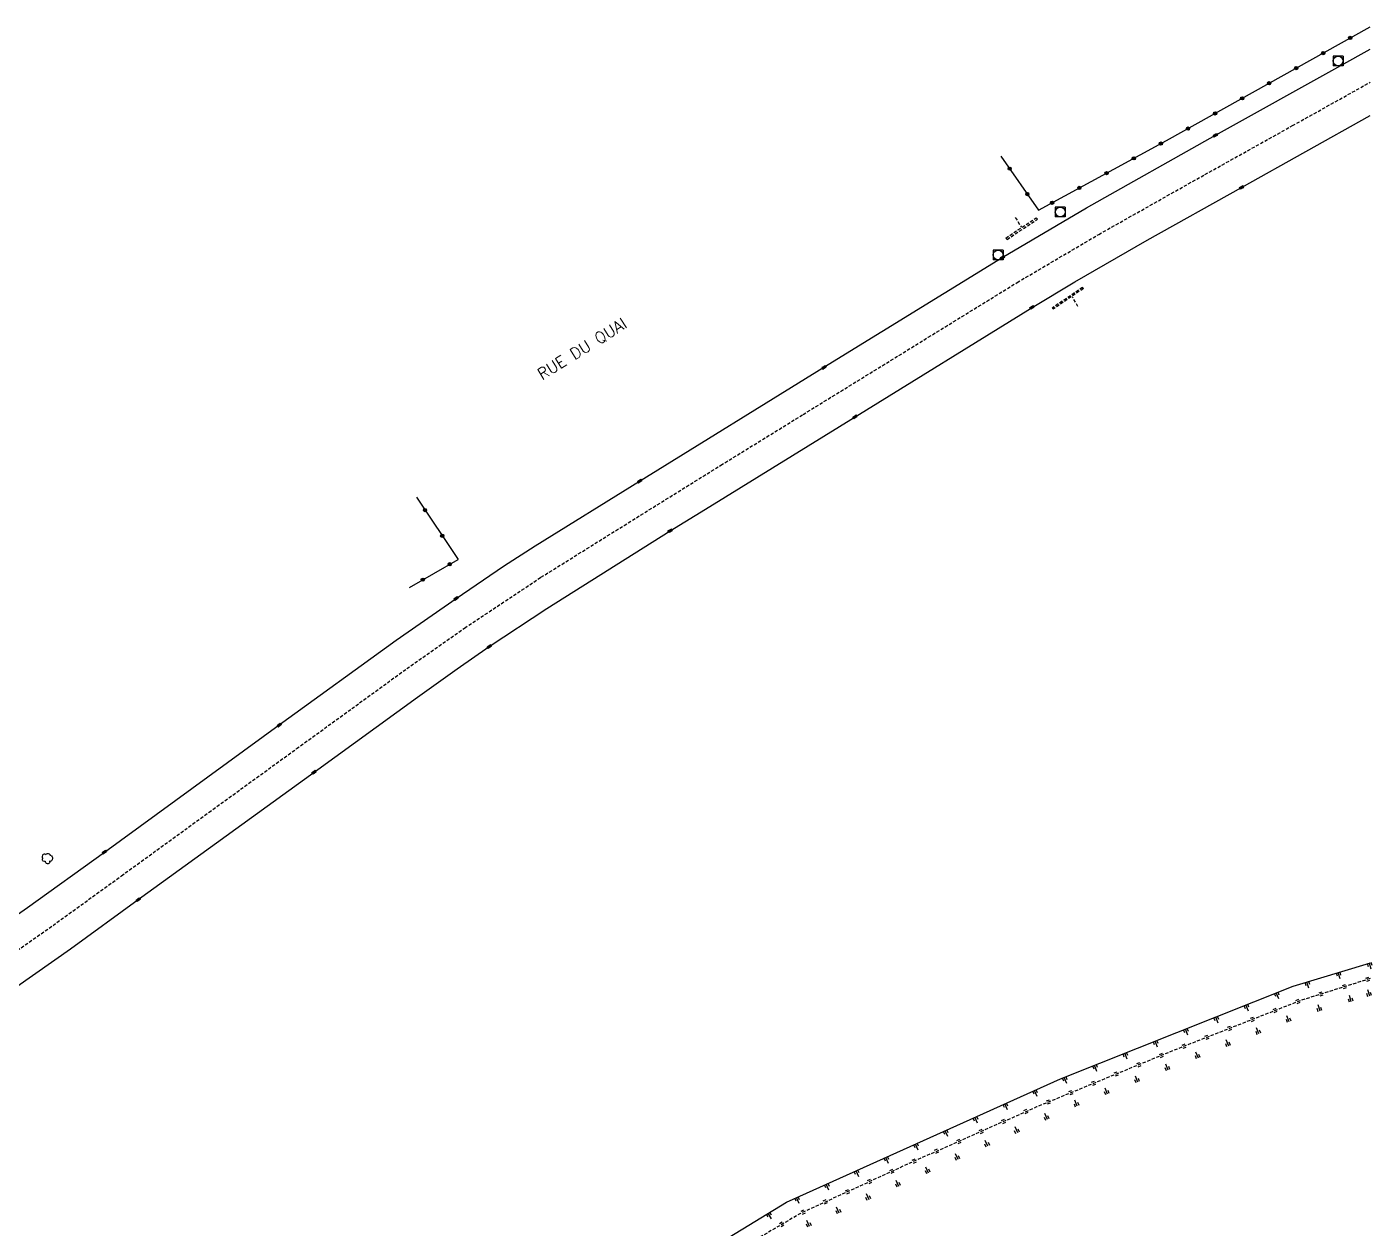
# Model space of a CAD drawing. Header units: millimetres. Extents: x 74999 to 76000, y 157000 to 158000.
# Drawn here: x 75794 to 76000.5, y 157298.5 to 157482.8 of the extents above; entities that cross this region are included whole.
import ezdxf
from ezdxf.enums import TextEntityAlignment as Align

# ---------------------------------------------------------------- set-up
doc = ezdxf.new("R2010")
doc.units = ezdxf.units.MM
doc.linetypes.add('DASHED', pattern=[0.75, 0.5, -0.25])
doc.layers.get('0').update_dxf_attribs({"linetype": 'CONTINUOUS'})
for name, color, linetype in [('w0001', 6, 'DASHED'), ('w0008', 7, 'CONTINUOUS'), ('W0112', 1, 'DASHED'), ('W0211', 2, 'CONTINUOUS'), ('W0220', 5, 'DASHED'), ('W0300', 7, 'CONTINUOUS'), ('W0322', 7, 'CONTINUOUS'), ('w0400', 7, 'CONTINUOUS'), ('w0420', 7, 'CONTINUOUS'), ('w0989', 7, 'CONTINUOUS')]:
    doc.layers.add(name, color=color, linetype=linetype)
doc.styles.get("Standard").update_dxf_attribs({"font": 'romans.shx', "width": 0.85})

# ---------------------------------------------------------------- blocks, each defined once
blk = doc.blocks.new('t220o')
at = {"color": 0, "linetype": 'Continuous'}
for p, q in [((-0.25, 0.25), (0.25, 0.25)), ((-0.25, -0.25), (0.25, -0.25))]:
    blk.add_line(p, q, dxfattribs=at)
blk = doc.blocks.new('T300')
for p, q in [((-0.8, 0.51), (-0.86, 0.34)), ((-0.86, 0.34), (-0.86, 0.17)), ((-0.86, 0.17), (-0.74, 0.06)), ((-0.69, 0.63), (-0.8, 0.51)), ((-0.8, -0.06), (-0.74, 0.06)), ((-0.74, 0.06), (-0.69, 0.11)), ((-0.57, 0.69), (-0.69, 0.63)), ((-0.46, 0.69), (-0.57, 0.69)), ((-0.29, 0.63), (-0.46, 0.69)), ((-0.29, 0.63), (-0.17, 0.74)), ((-0.23, 0.57), (-0.29, 0.63)), ((-0.17, 0.74), (-0.06, 0.8)), ((-0.06, 0.8), (0.06, 0.8)), ((0.06, 0.8), (0.23, 0.74)), ((0.23, 0.74), (0.34, 0.63)), ((0.34, 0.63), (0.4, 0.51)), ((0.46, 0.46), (0.34, 0.46)), ((0.4, 0.51), (0.4, 0.46)), ((0.57, 0.4), (0.46, 0.46)), ((0.57, 0.4), (0.69, 0.29)), ((0.69, 0.29), (0.74, 0.17)), ((0.74, 0.06), (0.69, -0.17)), ((0.74, 0.17), (0.74, 0.06)), ((-0.8, -0.17), (-0.8, -0.06)), ((-0.8, -0.23), (-0.8, -0.17)), ((-0.74, -0.34), (-0.8, -0.23)), ((-0.69, -0.4), (-0.74, -0.34)), ((-0.51, -0.46), (-0.69, -0.4)), ((-0.4, -0.46), (-0.51, -0.46)), ((-0.4, -0.46), (-0.34, -0.46)), ((-0.34, -0.46), (-0.34, -0.4)), ((-0.34, -0.51), (-0.34, -0.46)), ((-0.29, -0.63), (-0.34, -0.51)), ((-0.17, -0.74), (-0.29, -0.63)), ((-0.06, -0.8), (-0.17, -0.74)), ((0.06, -0.8), (-0.06, -0.8)), ((0.17, -0.74), (0.06, -0.8)), ((0.23, -0.69), (0.17, -0.74)), ((0.29, -0.46), (0.23, -0.46)), ((0.29, -0.63), (0.23, -0.69)), ((0.46, -0.4), (0.29, -0.46)), ((0.34, -0.51), (0.29, -0.63)), ((0.34, -0.51), (0.34, -0.46)), ((0.57, -0.34), (0.46, -0.4)), ((0.63, -0.29), (0.57, -0.34)), ((0.69, -0.17), (0.63, -0.29))]:
    blk.add_line(p, q)
blk = doc.blocks.new('T400')
for p, q in [((-0.15, 0.3), (0.15, 0.3)), ((-0.15, -0.25), (-0.15, 0.3)), ((-0.15, 0.15), (0.15, 0.15)), ((-0.15, 0), (0.15, 0)), ((0.15, 0.3), (0.15, -0.25)), ((-0.15, -0.15), (0.15, -0.15)), ((-0.15, -0.25), (-0.15, -0.3)), ((-0.15, -0.3), (0.15, -0.3)), ((0.15, -0.3), (0.15, -0.25))]:
    blk.add_line(p, q)
blk = doc.blocks.new('T420')
for p, q in [((0.75, 0.75), (-0.75, 0.75)), ((-0.75, 0.75), (-0.75, -0.75)), ((0.75, 0.75), (0.75, -0.75)), ((0.75, -0.75), (-0.75, -0.75))]:
    blk.add_line(p, q)
blk.add_ellipse((0, 0), major_axis=(-0.53, 0.53), ratio=1, start_param=3.926991, end_param=10.210176)
blk = doc.blocks.new('t322o')
at = {"color": 0, "linetype": 'Continuous'}
for radius in [0.25, 0.15]:
    blk.add_circle((0, 0), radius, dxfattribs=at)
blk = doc.blocks.new('t211o')
at = {"color": 0, "linetype": 'Continuous'}
for p, q in [((-0.29, 0.5), (-0.29, 0)), ((0, 1), (0, 0)), ((0.29, 0.5), (0.29, 0))]:
    blk.add_line(p, q, dxfattribs=at)

msp = doc.modelspace()

# ---------------------------------------------------------------- linework, layer by layer
at = {"layer": 'w0001'}
msp.add_lwpolyline([(75788.84, 157338.48), (75797.42, 157344.48), (75808.51, 157352.51), (75821.95, 157362.27), (75835.39, 157372.03), (75843.84, 157378.17), (75852.29, 157384.31), (75861.15, 157390.54), (75872.86, 157398.32), (75885.6, 157406.28), (75900.43, 157415.51), (75913.07, 157423.31), (75932.26, 157435.15), (75945.89, 157443.56), (75958.41, 157450.94), (75974.68, 157460.12), (75988.11, 157467.62), (75997.92, 157473.1), (76000, 157474.27)], dxfattribs=at)
at = {"layer": 'w0008'}
for points in [[(75705.82, 157293.9), (75717.77, 157301.22), (75724.63, 157305.19), (75739.31, 157313.69), (75751.95, 157321.05), (75763.64, 157327.85), (75771.96, 157332.82), (75782.15, 157339.33), (75794.12, 157347.64), (75805.91, 157356.16), (75832.72, 157375.66), (75850.64, 157388.67), (75859.85, 157395.08), (75867.13, 157400.02), (75871.97, 157403.13), (75887.99, 157413.07), (75916.25, 157430.54), (75943.6, 157447.38), (75956.53, 157455.02), (75976.29, 157466.14), (75995.5, 157476.86), (76000, 157479.37)], [(75728.8, 157297.27), (75756.26, 157313.18), (75768.88, 157320.46), (75777.59, 157325.76), (75789.54, 157333.48), (75800.73, 157341.33), (75811.11, 157348.86), (75838.06, 157368.41), (75853.94, 157379.94), (75860, 157384.3), (75864.93, 157387.71), (75873.74, 157393.52), (75892.67, 157405.46), (75898.75, 157409.21), (75921.03, 157422.94), (75948.18, 157439.74), (75954.75, 157443.66), (75965.84, 157450.05), (75980.31, 157458.14), (76000, 157469.16)]]:
    msp.add_lwpolyline(points, dxfattribs=at)
at = {"layer": 'W0112'}
for p, q in [((75944.34, 157450.17), (75948.99, 157453.25)), ((75948.99, 157453.25), (75948.78, 157453.46)), ((75955.91, 157442.8), (75951.29, 157439.65)), ((75956.04, 157442.63), (75955.91, 157442.8))]:
    msp.add_line(p, q, dxfattribs=at)
for points in [[(75944.34, 157450.17), (75944.14, 157450.37), (75948.78, 157453.46)], [(75956.04, 157442.63), (75951.42, 157439.48), (75951.29, 157439.65)]]:
    msp.add_lwpolyline(points, dxfattribs=at)
at = {"layer": 'W0211', "flags": 128}
msp.add_lwpolyline([(75724.97, 157183.19), (75753.77, 157191.35), (75809.33, 157238.81), (75825.59, 157250.58), (75910.51, 157302.47), (75952.55, 157321.37), (75988.2, 157335.57), (75999.9, 157339.13), (75999.9, 157339.13), (75999.9, 157339.13), (76000, 157339.16)], dxfattribs=at)
at = {"layer": 'W0220'}
for p, q in [((75945.6, 157453.53), (75946.55, 157452.02)), ((75955.21, 157439.86), (75954.36, 157441.38))]:
    msp.add_line(p, q, dxfattribs=at)
at = {"layer": 'W0220', "flags": 128}
msp.add_lwpolyline([(76000, 157336.74), (75989.41, 157333.4), (75969.76, 157325.68), (75948.87, 157317.05), (75929.67, 157308.54), (75912.64, 157300.71), (75899.06, 157292.7), (75826.26, 157248.32), (75809.56, 157235.83), (75794.64, 157223.63), (75774.31, 157205.47), (75755, 157189.35), (75726.04, 157180.95)], dxfattribs=at)
at = {"layer": 'W0322'}
for p, q in [((75943.38, 157462.96), (75949.16, 157454.66)), ((75853.75, 157410.62), (75860.16, 157401.07)), ((75852.68, 157396.78), (75860.16, 157401.07))]:
    msp.add_line(p, q, dxfattribs=at)
msp.add_lwpolyline([(75949.16, 157454.66), (75968.81, 157465.34), (76000, 157482.77)], dxfattribs=at)

# ---------------------------------------------------------------- block references
at = {"layer": 'W0211'}
for p, rotation in [((75999.9, 157339.13), 196.9042210859055), ((75990.33, 157336.22), 196.9042210860061), ((75995.12, 157337.67), 196.9042210860233), ((75985.63, 157334.55), 201.7231340667684), ((75997.07, 157333.25), 16.90854003691021), ((75999.9, 157334.11), 16.93970038941861), ((75980.98, 157332.7), 201.7231340669104), ((75992.29, 157331.8), 16.9085400369422), ((75976.34, 157330.85), 201.7231340670552), ((75987.57, 157330.15), 21.72694253496962), ((75971.69, 157328.99), 201.7231340672029), ((75982.92, 157328.3), 21.72694253475301), ((75967.05, 157327.14), 201.7231340671871), ((75978.28, 157326.45), 21.7269425349301), ((75962.4, 157325.29), 201.7231340669182), ((75968.99, 157322.75), 21.72694253494132), ((75973.63, 157324.6), 21.72694253471828), ((75953.11, 157321.59), 201.7231340670203), ((75957.76, 157323.44), 201.7231340669705), ((75964.35, 157320.9), 21.72694253502196), ((75948.54, 157319.57), 204.2101205397354), ((75959.7, 157319.05), 21.72694253483722), ((75943.98, 157317.52), 204.2101205398375), ((75955.06, 157317.2), 21.72694253464229), ((75939.42, 157315.47), 204.2101205395966), ((75950.48, 157315.17), 24.22064783953028), ((75934.86, 157313.41), 204.2101205396735), ((75945.92, 157313.12), 24.22064783944291), ((75930.3, 157311.36), 204.2101205397522), ((75941.36, 157311.07), 24.22064783947042), ((75925.74, 157309.31), 204.2101205396634), ((75936.8, 157309.02), 24.22064783949733), ((75921.18, 157307.26), 204.2101205396908), ((75932.24, 157306.97), 24.22064783952368), ((75916.62, 157305.21), 204.2101205397487), ((75927.68, 157304.92), 24.22064783933073), ((75912.06, 157303.16), 204.2101205394971), ((75923.12, 157302.87), 24.22064783934783), ((75918.56, 157300.81), 24.22064783965314), ((75907.69, 157300.75), 211.4226225186535), ((75914.01, 157298.76), 24.22064783967648)]:
    msp.add_blockref('t211o', p, dxfattribs=dict(at, rotation=rotation))
at = {"layer": 'W0220'}
for p, rotation in [((75999.62, 157336.62), 197.5302590491087), ((75992.47, 157334.36), 197.5302590491087), ((75996.04, 157335.49), 197.5302590491087), ((75985.41, 157331.83), 201.4467138278198), ((75988.9, 157333.2), 201.4467138278198), ((75981.92, 157330.46), 201.4467138278198), ((75974.94, 157327.71), 201.4467138278198), ((75978.43, 157329.08), 201.4467138278198), ((75971.45, 157326.34), 201.4467138278198), ((75964.51, 157323.51), 202.4310640041954), ((75967.97, 157324.94), 202.4310640041954), ((75961.04, 157322.08), 202.4310640041954), ((75954.11, 157319.22), 202.4310640041954), ((75957.58, 157320.65), 202.4310640041954), ((75950.64, 157317.79), 202.4310640041954), ((75947.2, 157316.31), 203.9187535867737), ((75940.34, 157313.27), 203.9187535867737), ((75943.77, 157314.79), 203.9187535867737), ((75936.91, 157311.75), 203.9187535867737), ((75933.48, 157310.23), 203.9187535867737), ((75926.65, 157307.15), 204.6898620614442), ((75930.06, 157308.71), 203.9187535867737), ((75923.24, 157305.58), 204.6898620614442), ((75919.83, 157304.01), 204.6898620614442), ((75913.02, 157300.88), 204.6898620614442), ((75916.42, 157302.45), 204.6898620614442), ((75909.77, 157299.02), 210.5212178440943)]:
    msp.add_blockref('t220o', p, dxfattribs=dict(at, rotation=rotation))
at = {"layer": 'W0300'}
msp.add_blockref('T300', (75797.22, 157355.16), dxfattribs=at)
at = {"layer": 'W0322'}
for p, rotation in [((75996.97, 157481.08), 29.19516384043558), ((75992.83, 157478.76), 29.19516384043558), ((75988.68, 157476.45), 29.19516384043558), ((75984.53, 157474.13), 29.19516384043558), ((75980.39, 157471.81), 29.19516384043558), ((75976.24, 157469.49), 29.19516384043558), ((75972.09, 157467.18), 29.19516384043558), ((75967.94, 157464.87), 28.53288787267539), ((75963.77, 157462.6), 28.53288787267539), ((75944.74, 157461.02), 304.844591478277), ((75959.6, 157460.33), 28.53288787267539), ((75955.42, 157458.06), 28.53288787267539), ((75947.45, 157457.12), 304.844591478277), ((75951.25, 157455.79), 28.53288787267539), ((75855.07, 157408.64), 303.8711414831416), ((75857.72, 157404.7), 303.8711414831416), ((75858.86, 157400.33), 29.85779495364484), ((75854.74, 157397.96), 29.85779495364484)]:
    msp.add_blockref('t322o', p, dxfattribs=dict(at, rotation=rotation))
at = {"layer": 'w0400'}
for p, rotation in [((75976.29, 157466.14), 299.3919079822974), ((75980.31, 157458.14), 119.199698645629), ((75943.6, 157447.38), 301.6206988592813), ((75948.18, 157439.74), 121.749833368728), ((75916.25, 157430.54), 301.7234750447432), ((75921.03, 157422.94), 121.6429845696853), ((75887.99, 157413.07), 301.8290490295141), ((75892.67, 157405.46), 122.2377705841633), ((75859.85, 157395.08), 304.8712358462569), ((75864.93, 157387.71), 124.6910193505087), ((75832.72, 157375.66), 306.0263925936081), ((75838.06, 157368.41), 125.9503417773504), ((75805.91, 157356.16), 305.8699166522655), ((75811.11, 157348.86), 125.9780394161646)]:
    msp.add_blockref('T400', p, dxfattribs=dict(at, rotation=rotation))
at = {"layer": 'w0420'}
for p in [(75995.11, 157477.55), (75952.49, 157454.36), (75942.97, 157447.79)]:
    msp.add_blockref('T420', p, dxfattribs=at)

# ---------------------------------------------------------------- texts
at = {"layer": 'w0989'}
msp.add_text('RUE DU QUAI', height=1.75, rotation=31.8865, dxfattribs=at).set_placement((75879.2, 157433.31), align=Align.MIDDLE)

doc.saveas('drawing.dxf')
